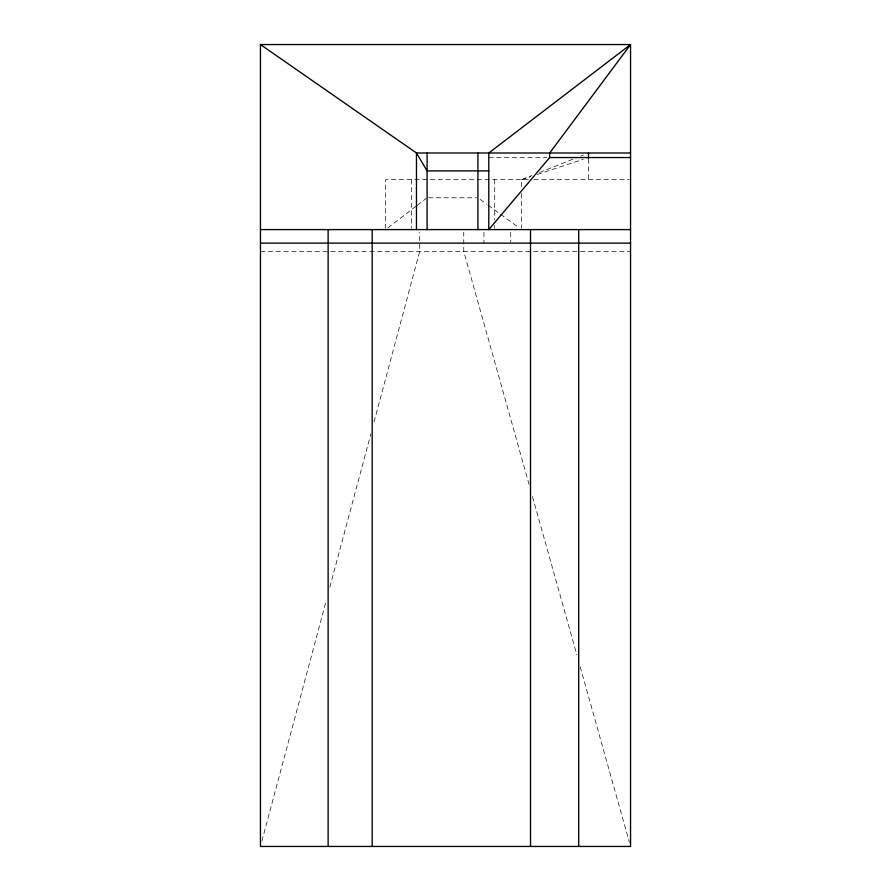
<?xml version="1.0" encoding="UTF-8"?>
<svg xmlns="http://www.w3.org/2000/svg" width="891" height="891" viewBox="0 0 891 891"><rect width="100%" height="100%" fill="white"/><g stroke="black" fill="none" stroke-linecap="round" stroke-linejoin="round"><path stroke-width="0.67" stroke-dasharray="4.46 3.34" d="M261.887 841.082L326.229 600.623M329.826 587.191L370.812 434.051M374.042 421.955L419.694 251.351L419.694 232.317M387.808 227.929L416.175 206.155M417.266 205.309L425.998 198.615M521.558 186.575L521.558 179.637L531.86 175.538M539.578 172.464L573.047 159.144M580.765 156.07L583.338 155.045M521.558 179.637L530.746 176.607M537.306 174.447L583.237 159.289M488.791 157.551L546.918 157.551M528.396 179.637L385.625 179.637L385.625 228.219M533.854 179.637L629.202 179.637M428.46 197.78L476.54 197.78M260.45 251.351L579.117 251.351M580.509 251.351L630.55 251.351M480.149 199.406L486.865 204.306M487.99 205.119L519.33 227.973M529.12 484.57L463.743 251.351L463.743 232.317M532.495 496.632L576.833 654.785M580.208 666.847L629.425 842.429M588.483 158.932L588.483 179.637M521.558 193.514L521.558 228.219M510.721 232.306L510.721 241.762M494.717 179.637L494.717 219.888M494.717 225.445L494.717 228.219M483.947 232.306L483.947 243.12M411.453 179.637L411.453 228.219"/><path stroke-width="1.34" d="M549.691 157.551L488.791 229.6L488.791 152.996L630.55 44.55L630.55 846.45L260.45 846.45L260.45 44.55L630.55 44.55L549.691 152.996L549.691 157.551L630.55 157.551M630.55 152.996L416.476 152.996L260.45 44.55M488.791 170.883L427.09 170.883L416.476 152.996L416.476 229.6M260.45 229.6L630.55 229.6M260.45 243.12L630.55 243.12M588.483 152.996L588.483 158.32M578.716 229.6L578.716 846.45M530.513 229.6L530.513 846.45M477.91 152.996L477.91 229.6M427.09 152.996L427.09 229.6M372.182 229.6L372.182 846.45M328.133 229.6L328.133 846.45"/></g></svg>
